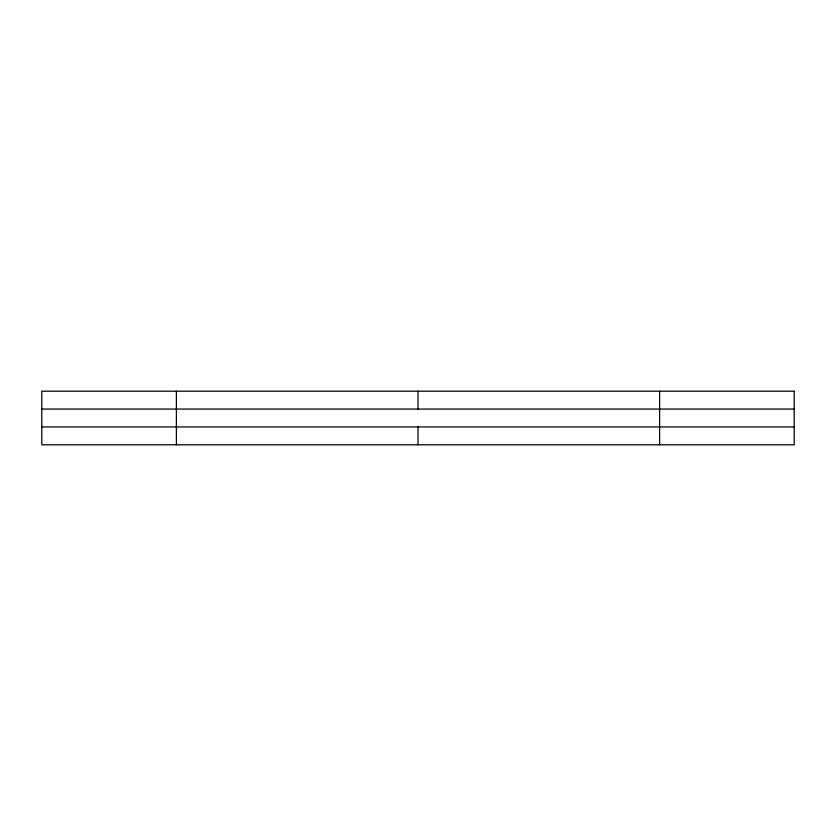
<?xml version="1.0" encoding="UTF-8"?>
<svg xmlns="http://www.w3.org/2000/svg" width="836" height="836" viewBox="0 0 836 836"><rect width="100%" height="100%" fill="white"/><g stroke="black" fill="none" stroke-linecap="round" stroke-linejoin="round"><path stroke-width="1.25" d="M41.8 409.065L794.2 409.065M41.8 426.935L794.2 426.935M659.604 391.196L659.604 444.804M418 391.196L418 409.065M418 426.935L418 444.804M176.396 391.196L176.396 444.804M794.2 391.196L41.8 391.196L41.8 444.804L794.2 444.804L794.2 391.196"/></g></svg>
